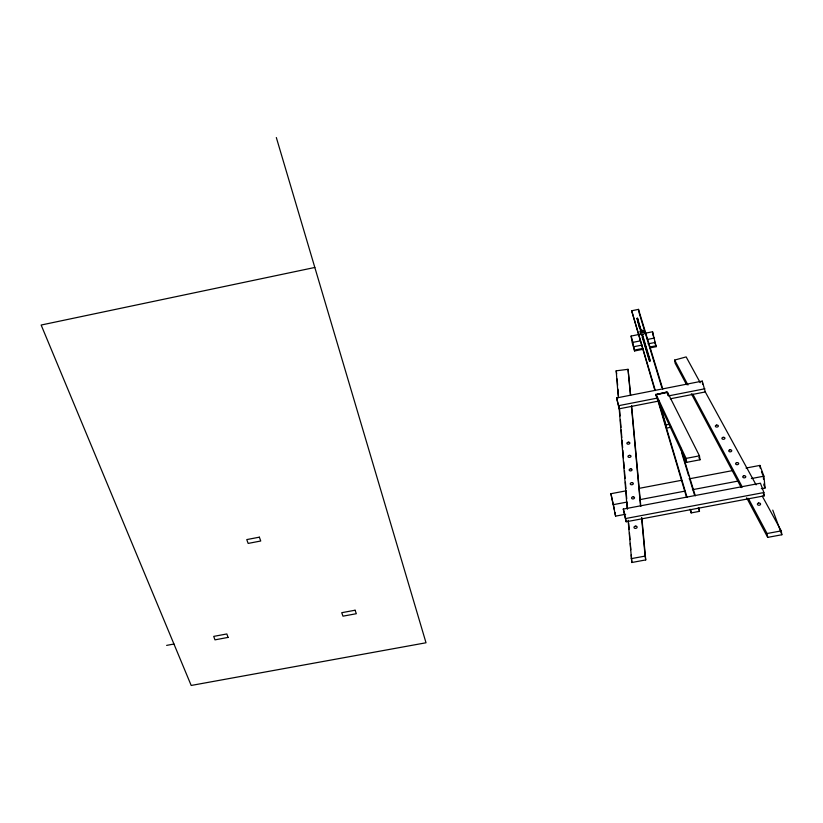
<?xml version="1.0" encoding="UTF-8"?>
<svg xmlns="http://www.w3.org/2000/svg" width="823" height="823" viewBox="0 0 823 823"><rect width="100%" height="100%" fill="white"/><g stroke="black" fill="none" stroke-linecap="round" stroke-linejoin="round"><path stroke-width="1.23" d="M614.277 509.478L613.413 504.643L627.208 502.04M642.917 337.317L642.393 337.276M686.536 384.66L675.117 363.169L674.685 360.062L686.156 356.915L700.26 382.736M314.828 267.465L41.15 325.034L191.193 685.456L426.016 642.773L276.333 137.544M654.738 389.979L631.663 310.765L638.504 309.376L662.782 389.104M639.327 327.461L637.033 318.378L637.547 318.275L641.549 331.587M637.506 321.402L638.031 321.289L640.942 330.99M642.989 349.291L634.605 350.968L632.157 342.481L631.107 336.062L639.45 334.385M645.407 333.192L652.557 331.762L656.168 346.668L650.18 347.862M631.107 336.062L632.928 342.358L640.129 340.917M647.32 339.477L654.522 338.027M632.928 342.358L633.638 346.75L642.033 345.094M648.01 343.87L655.19 342.461M633.638 346.75L634.461 350.094L642.856 348.417M650.047 346.977L656.034 345.783M659.1 400.986L619.143 408.815L616.602 397.951L702.245 381.111L705.301 391.943L670.334 398.785M667 392.046L655.808 394.618L667 392.046L668.122 395.668M656.836 397.931L656.26 394.659L667.566 392.448L699.457 455.839L699.992 459.79L686.649 462.341L656.898 398.301L655.756 394.258M616.602 397.951L618.587 405.688L657.361 398.085M668.615 395.884L704.9 388.765M659.089 401.634L666.002 424.915L669.315 424.277M670.899 427.24L666.486 428.094L666.002 424.915M656.26 394.659L686.084 458.401L699.457 455.839M613.33 504.705L610.903 493.718L626.056 490.837M638.679 488.44L681.619 480.282M689.19 478.842L733.386 470.447M746.019 468.05L759.907 465.417L763.909 476.178L765.081 487.988L761.316 488.697M639.749 499.664L684.901 491.125M692.421 489.706L737.573 481.167M751.368 478.554L763.909 476.178M623.33 509.077L760.452 483.204L763.878 492.545L764.207 495.847L626.18 521.772L623.33 509.077L626.18 521.772M615.018 513.583L614.832 512.595L615.604 516.134L625.655 514.241M625.583 518.541L763.878 492.545M690.075 509.221L691.166 512.904L699.478 511.35L699.025 508.089M628.114 520.331L631.827 562.51L645.726 559.918L641.868 517.811M631.179 558.663L645.098 556.091L641.59 517.708M748.344 498.368L767.057 533.52L781.253 530.886L781.85 534.755L767.684 537.378L746.646 497.781M166.627 645.386L173.951 644.028M618.32 397.653L616.18 370.813L628.052 369.311L630.665 395.349M705.167 391.707L756.1 484.87M762.232 496.094L781.253 530.886M674.685 360.062L687.966 385.01M692.791 394.073L742.305 487.041M691.351 393.713L741.235 487.597M698.861 457.516L699.992 459.79M761.491 471.62L762.808 475.159M764.053 484.459L764.413 485.436L764.207 483.327M764.155 485.477L765.081 487.988M772.766 510.116L781.85 534.755M763.353 493.512L764.207 495.847M654.666 341.823L656.168 346.668M680.714 447.99L695.291 495.827M638.977 312.39L661.754 387.304M681.928 453.627L688.645 475.735M689.396 478.194L694.622 495.384M698.357 507.668L699.478 511.35M642.279 334.004L650.283 360.628L649.738 360.741L641.755 334.117M642.393 335.835L650.036 361.287M637.033 318.378L641.024 331.69M642.228 337.152L649.491 361.4M631.663 310.765L655.345 390.565M658.266 400.389L687.051 497.38M657.649 399.813L686.433 496.927M610.903 493.718L615.604 516.134M618.587 405.688L619.143 408.815M616.18 370.813L616.715 373.879M667.566 392.448L667.978 394.875M645.098 556.091L645.726 559.918M634.461 350.094L634.605 350.968M767.057 533.52L767.684 537.378M637.547 318.275L638.031 321.289M638.504 309.376L638.823 311.382M652.557 331.762L653.215 336.051M690.703 509.653L691.166 512.904M686.084 458.401L686.649 462.341M702.245 381.111L702.647 384.269M759.907 465.417L760.174 468.071M763.343 477.319L763.538 479.264M631.601 405.554L640.819 506.33M628.052 369.311L630.387 394.896M631.436 406.408L640.541 506.196M617.127 378.981L617.631 385.349M617.939 389.176L618.454 395.544M619.575 409.566L620.089 415.944M620.388 419.761L621.005 427.415M621.211 429.956L621.818 437.61M622.023 440.161L622.641 447.805M622.846 450.356L623.453 458M623.762 461.826L624.266 468.194M624.472 470.746L625.089 478.389M625.398 482.216L625.902 488.584M626.108 491.136L626.725 498.779M627.023 502.606L627.538 508.984M628.659 522.996L629.173 529.374M629.482 533.191L629.986 539.569M630.295 543.396L630.809 549.764M631.21 554.867L631.827 562.51M619.04 406.593L627.198 508.83M644.018 332.914A1.985 1.204 -8.2 0 1 643.277 334.508A1.985 1.204 -8.2 0 1 640.706 334.498A1.985 1.204 -8.2 0 1 640.778 332.893M642.393 331.443L641.395 331.566L642.393 331.443M716.586 425.11L716.205 425.203A1.502 0.988 -4.6 0 0 715.434 426.448A1.502 0.988 -4.6 0 0 717.131 427.034L717.512 426.931A1.502 0.988 -4.6 0 0 718.284 425.697A1.502 0.988 -4.6 0 0 716.586 425.11M723.17 437.311L722.789 437.404A1.523 1.008 -4.1 0 0 723.736 439.276L724.117 439.173A1.523 1.008 -4.1 0 0 723.17 437.311M729.908 449.8L729.528 449.903A1.543 1.039 -3.7 0 0 730.505 451.817L730.886 451.724A1.543 1.039 -3.7 0 0 729.908 449.8M736.822 462.608L736.441 462.711A1.564 1.06 -3.2 0 0 737.439 464.676L737.82 464.573A1.564 1.06 -3.2 0 0 736.822 462.608M743.91 475.745L743.519 475.848A1.584 1.09 -2.6 0 0 744.548 477.854L744.938 477.762A1.584 1.09 -2.6 0 0 743.91 475.745M758.641 503.018L758.24 503.131A1.636 1.142 -1.5 0 0 759.32 505.25L759.722 505.137A1.636 1.142 -1.5 0 0 758.641 503.018M259.368 537.172L246.766 539.59L248.155 543.417L260.737 541.009L259.368 537.172M228.084 637.403L214.978 639.852L213.713 636.385L226.829 633.957L228.084 637.403M355.094 610.224L341.73 612.693L342.975 616.17L356.318 613.711L355.094 610.224M628.607 442.177L628.227 442.198A1.481 0.988 -8.1 0 0 628.114 444.183L628.505 444.163A1.481 0.988 -8.1 0 0 628.607 442.177M629.739 455.345L629.348 455.366A1.492 1.008 -8 0 0 629.245 457.393L629.626 457.372A1.492 1.008 -8 0 0 629.739 455.345M630.891 468.832L630.5 468.843A1.512 1.039 -7.8 0 0 630.397 470.921L630.788 470.9A1.512 1.039 -7.8 0 0 630.891 468.832M632.085 482.638L631.683 482.648A1.533 1.06 -7.7 0 0 631.58 484.778L631.971 484.757A1.533 1.06 -7.7 0 0 632.085 482.638M633.299 496.773L632.897 496.794A1.543 1.09 -7.5 0 0 632.784 498.964L633.185 498.944A1.543 1.09 -7.5 0 0 633.299 496.773M635.809 526.113L635.397 526.134A1.584 1.142 -7.2 0 0 635.294 528.417L635.706 528.397A1.584 1.142 -7.2 0 0 635.809 526.113M640.983 332.657A1.985 1.204 -8.3 0 0 643.874 331.278A1.985 1.204 -8.3 0 0 640.839 330.579A1.985 1.204 -8.3 0 0 640.983 332.657"/></g></svg>
